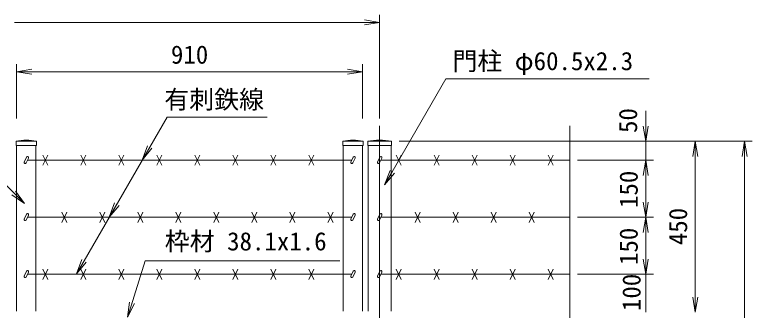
# Model space of a CAD drawing. Units: millimetres, scale not verified. Extents: x -4200 to 4200, y -2970 to 2970.
# Drawn here: x -2504 to -564, y 967 to 1744 of the extents above; entities that cross this region are included whole.
import ezdxf
from ezdxf.enums import TextEntityAlignment as Align

# ---------------------------------------------------------------- set-up
doc = ezdxf.new("R2010")
doc.units = ezdxf.units.MM
doc.header["$LTSCALE"] = 20
doc.linetypes.add('USER1', pattern=[50.8, 31.75, -6.35, 6.35, -6.35])
for name, color, linetype, lineweight in [('0-2_D-BMK', 2, 'USER1', 13), ('0-3_D-STR1', 1, 'Continuous', 18), ('0-6_D-STR3', 3, 'Continuous', 13), ('0-7_0', 7, 'Continuous', 9), ('0-8_D-STR-DIM', 7, 'Continuous', 9), ('0-A_D-STR-TXT', 7, 'Continuous', 9)]:
    doc.layers.add(name, color=color, linetype=linetype, lineweight=lineweight)
doc.styles.add('ＭＳ ゴシック', font='')
doc.styles.get('ＭＳ ゴシック').set_extended_font_data('MS Gothic')

# ---------------------------------------------------------------- blocks, each defined once
blk = doc.blocks.new('_Open')
at = {"layer": '0-7_0'}
blk.add_line((-20, 3.33), (0, 0), dxfattribs=at)
blk.add_lwpolyline([(-20, -3.33), (0, 0), (-20, 0)], dxfattribs=at)
blk = doc.blocks.new('MLeader7')
at = {"layer": '0-8_D-STR-DIM'}
blk.add_line((-2501.78, 1280.15), (-2478.21, 1247.16), dxfattribs=at)
for points in [[(-2506.49, 1275.44), (-2731.16, 1500.11), (-3253.23, 1500.11), (-3260.43, 1500.11)], [(-2511.21, 1270.73), (-2478.21, 1247.16), (-2506.49, 1275.44)]]:
    blk.add_lwpolyline(points, dxfattribs=at)
blk = doc.blocks.new('MLeader8')
at = {"layer": '0-7_0'}
blk.add_line((-1505.31, 1327.62), (-1531.08, 1296.31), dxfattribs=at)
for points in [[(-1511.08, 1330.95), (-1369.94, 1575.42), (-842.86, 1575.42), (-835.66, 1575.42)], [(-1516.85, 1334.28), (-1531.08, 1296.31), (-1511.08, 1330.95)]]:
    blk.add_lwpolyline(points, dxfattribs=at)
blk = doc.blocks.new('MLeader13')
at = {"layer": '0-8_D-STR-DIM'}
blk.add_line((-2315.87, 1093.48), (-2341.64, 1062.17), dxfattribs=at)
for points in [[(-2321.64, 1096.81), (-2103.31, 1474.98), (-1847.1, 1474.98), (-1839.9, 1474.98)], [(-2327.42, 1100.14), (-2341.64, 1062.17), (-2321.64, 1096.81)]]:
    blk.add_lwpolyline(points, dxfattribs=at)

msp = doc.modelspace()

# ---------------------------------------------------------------- linework, layer by layer
at = {"layer": '0-2_D-BMK'}
msp.add_line((-1544.32, 1451.52), (-1544.32, -868.63), dxfattribs=at)
at = {"layer": '0-3_D-STR1'}
for p, q in [((-2447.07, 1411.37), (-2500.27, 1411.37)), ((-2500.27, 1400.37), (-2500.27, 1411.37)), ((-2447.07, 1400.37), (-2500.27, 1400.37)), ((-2499.07, 1400.37), (-2499.07, 964.37)), ((-2448.27, 1400.37), (-2448.27, 964.37)), ((-2447.07, 1400.37), (-2447.07, 1411.37)), ((-1641.07, 1411.37), (-1587.87, 1411.37)), ((-1641.07, 1400.37), (-1641.07, 1411.37)), ((-1641.07, 1400.37), (-1587.87, 1400.37)), ((-1639.87, 1400.37), (-1639.87, 964.37)), ((-1589.07, 1400.37), (-1589.07, 964.37)), ((-1587.87, 1400.37), (-1587.87, 1411.37)), ((-1512.87, 1411.37), (-1575.77, 1411.37)), ((-1575.77, 1411.37), (-1575.77, 1400.37)), ((-1512.87, 1400.37), (-1575.77, 1400.37)), ((-1574.57, 1400.37), (-1574.57, 964.37)), ((-1514.07, 1400.37), (-1514.07, 964.37)), ((-1512.87, 1400.37), (-1512.87, 1411.37))]:
    msp.add_line(p, q, dxfattribs=at)
for centre, radius, start, end in [((-2473.67, 1294.94), 119.43, 77.13052, 102.86948), ((-1614.47, 1294.94), 119.43, 77.13052, 102.86948), ((-1544.32, 1248.02), 166.35, 79.10214, 100.89786)]:
    msp.add_arc(centre, radius, start, end, dxfattribs=at)
at = {"layer": '0-6_D-STR3'}
for p, q in [((-2473.24, 1369.4), (-2479.19, 1356.64)), ((-2467.8, 1366.86), (-2473.75, 1354.1)), ((-1617.78, 1361.37), (-2470.36, 1361.37)), ((-2430.38, 1374.78), (-2416.96, 1347.95)), ((-2430.38, 1347.95), (-2416.96, 1374.78)), ((-2330.38, 1374.78), (-2316.96, 1347.95)), ((-2330.38, 1347.95), (-2316.96, 1374.78)), ((-2230.38, 1374.78), (-2216.96, 1347.95)), ((-2230.38, 1347.95), (-2216.96, 1374.78)), ((-2130.38, 1374.78), (-2116.96, 1347.95)), ((-2130.38, 1347.95), (-2116.96, 1374.78)), ((-2030.38, 1374.78), (-2016.96, 1347.95)), ((-2030.38, 1347.95), (-2016.96, 1374.78)), ((-1930.38, 1374.78), (-1916.96, 1347.95)), ((-1930.38, 1347.95), (-1916.96, 1374.78)), ((-1830.38, 1374.78), (-1816.96, 1347.95)), ((-1830.38, 1347.95), (-1816.96, 1374.78)), ((-1730.38, 1374.78), (-1716.96, 1347.95)), ((-1730.38, 1347.95), (-1716.96, 1374.78)), ((-1614.04, 1369.4), (-1619.99, 1356.64)), ((-1608.6, 1366.86), (-1614.55, 1354.1)), ((-1543.89, 1369.4), (-1549.84, 1356.64)), ((-1538.45, 1366.86), (-1544.4, 1354.1)), ((-1044.32, 1361.37), (-1541.01, 1361.37)), ((-1501.03, 1374.78), (-1487.61, 1347.95)), ((-1501.03, 1347.95), (-1487.61, 1374.78)), ((-1401.03, 1374.78), (-1387.61, 1347.95)), ((-1401.03, 1347.95), (-1387.61, 1374.78)), ((-1301.03, 1374.78), (-1287.61, 1347.95)), ((-1301.03, 1347.95), (-1287.61, 1374.78)), ((-1201.03, 1374.78), (-1187.61, 1347.95)), ((-1201.03, 1347.95), (-1187.61, 1374.78)), ((-1101.03, 1374.78), (-1087.61, 1347.95)), ((-1101.03, 1347.95), (-1087.61, 1374.78)), ((-2380.38, 1224.78), (-2366.96, 1197.95)), ((-2380.38, 1197.95), (-2366.96, 1224.78)), ((-2280.38, 1224.78), (-2266.96, 1197.95)), ((-2280.38, 1197.95), (-2266.96, 1224.78)), ((-2180.38, 1224.78), (-2166.96, 1197.95)), ((-2180.38, 1197.95), (-2166.96, 1224.78)), ((-2080.38, 1224.78), (-2066.96, 1197.95)), ((-2080.38, 1197.95), (-2066.96, 1224.78)), ((-1980.38, 1224.78), (-1966.96, 1197.95)), ((-1980.38, 1197.95), (-1966.96, 1224.78)), ((-1880.38, 1224.78), (-1866.96, 1197.95)), ((-1880.38, 1197.95), (-1866.96, 1224.78)), ((-1780.38, 1224.78), (-1766.96, 1197.95)), ((-1780.38, 1197.95), (-1766.96, 1224.78)), ((-1680.38, 1224.78), (-1666.96, 1197.95)), ((-1680.38, 1197.95), (-1666.96, 1224.78)), ((-1451.03, 1224.78), (-1437.61, 1197.95)), ((-1451.03, 1197.95), (-1437.61, 1224.78)), ((-1351.03, 1224.78), (-1337.61, 1197.95)), ((-1351.03, 1197.95), (-1337.61, 1224.78)), ((-1251.03, 1224.78), (-1237.61, 1197.95)), ((-1251.03, 1197.95), (-1237.61, 1224.78)), ((-1151.03, 1224.78), (-1137.61, 1197.95)), ((-1151.03, 1197.95), (-1137.61, 1224.78)), ((-2473.24, 1219.4), (-2479.19, 1206.64)), ((-2467.8, 1216.86), (-2473.75, 1204.1)), ((-1617.78, 1211.37), (-2470.36, 1211.37)), ((-1614.04, 1219.4), (-1619.99, 1206.64)), ((-1608.6, 1216.86), (-1614.55, 1204.1)), ((-1543.89, 1219.4), (-1549.84, 1206.64)), ((-1538.45, 1216.86), (-1544.4, 1204.1)), ((-1044.32, 1211.37), (-1541.01, 1211.37)), ((-2473.24, 1069.4), (-2479.19, 1056.64)), ((-2467.8, 1066.86), (-2473.75, 1054.1)), ((-2430.38, 1074.78), (-2416.96, 1047.95)), ((-2430.38, 1047.95), (-2416.96, 1074.78)), ((-2330.38, 1074.78), (-2316.96, 1047.95)), ((-2330.38, 1047.95), (-2316.96, 1074.78)), ((-2230.38, 1074.78), (-2216.96, 1047.95)), ((-2230.38, 1047.95), (-2216.96, 1074.78)), ((-2130.38, 1074.78), (-2116.96, 1047.95)), ((-2130.38, 1047.95), (-2116.96, 1074.78)), ((-2030.38, 1074.78), (-2016.96, 1047.95)), ((-2030.38, 1047.95), (-2016.96, 1074.78)), ((-1930.38, 1074.78), (-1916.96, 1047.95)), ((-1930.38, 1047.95), (-1916.96, 1074.78)), ((-1830.38, 1074.78), (-1816.96, 1047.95)), ((-1830.38, 1047.95), (-1816.96, 1074.78)), ((-1730.38, 1074.78), (-1716.96, 1047.95)), ((-1730.38, 1047.95), (-1716.96, 1074.78)), ((-1614.04, 1069.4), (-1619.99, 1056.64)), ((-1608.6, 1066.86), (-1614.55, 1054.1)), ((-1543.89, 1069.4), (-1549.84, 1056.64)), ((-1538.45, 1066.86), (-1544.4, 1054.1)), ((-1501.03, 1074.78), (-1487.61, 1047.95)), ((-1501.03, 1047.95), (-1487.61, 1074.78)), ((-1401.03, 1074.78), (-1387.61, 1047.95)), ((-1401.03, 1047.95), (-1387.61, 1074.78)), ((-1301.03, 1074.78), (-1287.61, 1047.95)), ((-1301.03, 1047.95), (-1287.61, 1074.78)), ((-1201.03, 1074.78), (-1187.61, 1047.95)), ((-1201.03, 1047.95), (-1187.61, 1074.78)), ((-1101.03, 1074.78), (-1087.61, 1047.95)), ((-1101.03, 1047.95), (-1087.61, 1074.78)), ((-1617.78, 1061.37), (-2470.36, 1061.37)), ((-1044.32, 1061.37), (-1541.01, 1061.37))]:
    msp.add_line(p, q, dxfattribs=at)
for centre, start, end in [((-2470.52, 1368.13), 334.99524, 154.99707), ((-1611.32, 1368.13), 334.99524, 154.99707), ((-1541.17, 1368.13), 334.99524, 154.99707), ((-2476.47, 1355.37), 154.99707, 334.99524), ((-1617.27, 1355.37), 154.99707, 334.99524), ((-1547.12, 1355.37), 154.99707, 334.99524), ((-2476.47, 1205.37), 154.99707, 334.99524), ((-2470.52, 1218.13), 334.99524, 154.99707), ((-1617.27, 1205.37), 154.99707, 334.99524), ((-1611.32, 1218.13), 334.99524, 154.99707), ((-1547.12, 1205.37), 154.99707, 334.99524), ((-1541.17, 1218.13), 334.99524, 154.99707), ((-2470.52, 1068.13), 334.99524, 154.99707), ((-1611.32, 1068.13), 334.99524, 154.99707), ((-1541.17, 1068.13), 334.99524, 154.99707), ((-2476.47, 1055.37), 154.99707, 334.99524), ((-1617.27, 1055.37), 154.99707, 334.99524), ((-1547.12, 1055.37), 154.99707, 334.99524)]:
    msp.add_arc(centre, 3, start, end, dxfattribs=at)
at = {"layer": '0-8_D-STR-DIM'}
for p, q in [((-1544.32, 1471.52), (-1544.32, 1744.03)), ((-2504.32, 1724.03), (-1584.32, 1724.03)), ((-2499.07, 1470.81), (-2499.07, 1614.03)), ((-1589.07, 1470.81), (-1589.07, 1614.03)), ((-2459.07, 1594.03), (-1629.07, 1594.03)), ((-844.32, 1451.37), (-844.32, 1491.37)), ((-1044.32, 1451.52), (-1044.32, 215.59)), ((-1492.87, 1411.37), (-824.32, 1411.37)), ((-1492.87, 1411.37), (-694.32, 1411.37)), ((-1492.87, 1411.37), (-564.32, 1411.37)), ((-844.32, 1361.37), (-844.32, 1411.37)), ((-1024.32, 1361.37), (-824.32, 1361.37)), ((-1024.32, 1361.37), (-824.32, 1361.37)), ((-714.32, 1001.37), (-714.32, 1371.37)), ((-584.32, 1371.37), (-584.32, -798.63)), ((-844.32, 1251.37), (-844.32, 1321.37)), ((-844.32, 1321.37), (-844.32, 1281.37)), ((-1024.32, 1211.37), (-824.32, 1211.37)), ((-1024.32, 1211.37), (-824.32, 1211.37)), ((-844.32, 1101.37), (-844.32, 1171.37)), ((-844.32, 1101.37), (-844.32, 1141.37)), ((-1024.32, 1061.37), (-824.32, 1061.37)), ((-1004.32, 1061.37), (-824.32, 1061.37)), ((-844.32, 961.37), (-844.32, 1061.37))]:
    msp.add_line(p, q, dxfattribs=at)
at = {"layer": '0-A_D-STR-TXT'}
msp.add_lwpolyline([(-1649.26, 1097.04), (-2161.32, 1097.04), (-2206.68, 950.08)], dxfattribs=at)

# ---------------------------------------------------------------- block references
at = {"layer": '0-7_0'}
msp.add_blockref('MLeader8', (0, 0), dxfattribs=at)
at = {"layer": '0-8_D-STR-DIM', "xscale": 2, "yscale": 2}
for p in [(-1544.32, 1724.03), (-1589.07, 1594.03)]:
    msp.add_blockref('_Open', p, dxfattribs=at)
for p, rotation in [((-2499.07, 1594.03), 180), ((-844.32, 1411.37), 270), ((-2168.9, 1361.37), 240), ((-714.32, 1411.37), 90), ((-584.32, 1411.37), 90), ((-844.32, 1361.37), 90), ((-844.32, 1361.37), 90), ((-2255.51, 1211.37), 240), ((-844.32, 1211.37), 270), ((-844.32, 1211.37), 90), ((-844.32, 1061.37), 270), ((-844.32, 1061.37), 270), ((-714.32, 961.37), 270)]:
    msp.add_blockref('_Open', p, dxfattribs=dict(at, rotation=rotation))
at = {"layer": '0-8_D-STR-DIM'}
for name in ['MLeader7', 'MLeader13']:
    msp.add_blockref(name, (0, 0), dxfattribs=at)
at = {"layer": '0-A_D-STR-TXT', "xscale": 2, "yscale": 2, "rotation": 252.84683}
msp.add_blockref('_Open', (-2207.27, 948.17), dxfattribs=at)

# ---------------------------------------------------------------- texts
at = {"layer": '0-8_D-STR-DIM', "style": 'ＭＳ ゴシック'}
msp.add_text('910', height=48.09, dxfattribs=at).set_placement((-2093.2, 1600.78), align=Align.BOTTOM_LEFT)
for s, p in [('50', (-852.63, 1433.01)), ('150', (-851.07, 1235.72)), ('450', (-721.07, 1137.87)), ('150', (-851.07, 1085.72)), ('100', (-843.56, 964.53))]:
    msp.add_text(s, height=48.09, rotation=90, dxfattribs=at).set_placement(p, align=Align.BOTTOM_LEFT)
at = {"layer": '0-A_D-STR-TXT', "style": 'ＭＳ ゴシック'}
for s, p in [('門柱 φ60.5x2.3', (-1352.89, 1583.79)), ('有刺鉄線', (-2110.67, 1482.65)), ('枠材 38.1x1.6', (-2109.38, 1109.63))]:
    msp.add_text(s, height=48.09, dxfattribs=at).set_placement(p, align=Align.BOTTOM_LEFT)

doc.saveas('drawing.dxf')
